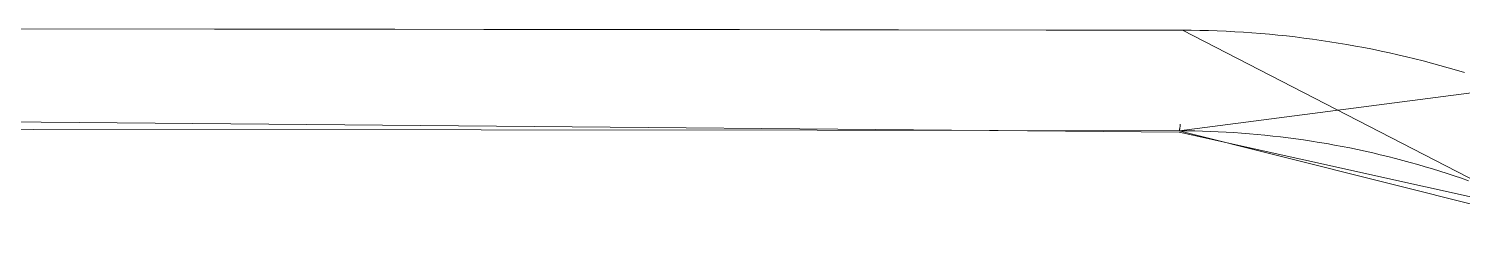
# Model space of a CAD drawing. Header units: millimetres. Extents: x 521 to 148073, y -17811 to 32040.
# Drawn here: x 59869.94 to 59908.39, y 10169.49 to 10174.98 of the extents above; entities that cross this region are included whole.
import ezdxf

# ---------------------------------------------------------------- set-up
doc = ezdxf.new("R2010")
doc.units = ezdxf.units.MM
doc.layers.add('Datové rozvody', color=6, linetype='Continuous')
doc.layers.add('PDF_Geometrie', color=7, linetype='Continuous', true_color=0xbdbdbd)

# ---------------------------------------------------------------- blocks, each defined once
blk = doc.blocks.new('projektor')
at = {"layer": 'PDF_Geometrie', "lineweight": 13}
for points in [[(86368.442, 15027.057), (86368.442, 14999.816), (86368.03, 14952.304)], [(86368.1, 14982.186), (86368.113, 14998.35)], [(86370.719, 14977.472), (86370.728, 14989.087)], [(86368.088, 14970.516), (86368.1, 14982.186)], [(86370.688, 14952.216), (86370.689, 14953.958), (86370.693, 14955.773), (86370.699, 14959.629), (86370.702, 14961.671), (86370.703, 14963.774), (86370.705, 14965.944), (86370.709, 14968.178), (86370.711, 14970.45), (86370.714, 14972.766), (86370.716, 14975.122), (86370.719, 14977.472)], [(86368.077, 14961.746), (86368.088, 14970.516)], [(86368.064, 14952.304), (86368.077, 14961.746)], [(86369.583, 14944.857), (86369.648, 14945.07), (86369.709, 14945.285), (86369.77, 14945.5), (86369.83, 14945.718), (86369.887, 14945.936), (86369.942, 14946.155), (86369.995, 14946.374), (86370.047, 14946.595), (86370.097, 14946.816), (86370.145, 14947.037), (86370.19, 14947.26), (86370.235, 14947.483), (86370.276, 14947.706), (86370.315, 14947.929), (86370.353, 14948.152), (86370.389, 14948.376), (86370.423, 14948.601), (86370.454, 14948.825), (86370.484, 14949.05), (86370.512, 14949.274), (86370.538, 14949.5), (86370.562, 14949.726), (86370.583, 14949.951), (86370.602, 14950.177), (86370.621, 14950.404), (86370.636, 14950.629), (86370.649, 14950.856), (86370.661, 14951.082), (86370.67, 14951.309), (86370.678, 14951.536), (86370.684, 14951.763), (86370.687, 14951.989), (86370.688, 14952.216), (86366.556, 14944.201)], [(86366.759, 14944.753), (86366.824, 14944.939), (86366.887, 14945.126), (86366.949, 14945.314), (86367.01, 14945.503), (86367.07, 14945.694), (86367.127, 14945.886), (86367.183, 14946.078), (86367.238, 14946.273), (86367.291, 14946.467), (86367.343, 14946.663), (86367.392, 14946.859), (86367.441, 14947.057), (86367.487, 14947.255), (86367.532, 14947.454), (86367.575, 14947.653), (86367.616, 14947.852), (86367.655, 14948.053), (86367.692, 14948.252), (86367.729, 14948.454), (86367.763, 14948.654), (86367.795, 14948.855), (86367.825, 14949.057), (86367.854, 14949.258), (86367.881, 14949.46), (86367.905, 14949.662), (86367.928, 14949.864), (86367.95, 14950.067), (86367.969, 14950.269), (86367.987, 14950.473), (86368.003, 14950.675), (86368.017, 14950.879), (86368.029, 14951.082), (86368.04, 14951.286), (86368.048, 14951.489), (86368.055, 14951.692), (86368.06, 14951.896), (86368.063, 14952.1), (86368.064, 14952.304), (86365.388, 14941.622)], [(86368.03, 14952.304), (86365.894, 14942.699)], [(86368.236, 14952.275), (86368.221, 14952.276), (86368.206, 14952.278), (86368.192, 14952.279), (86368.178, 14952.281), (86368.165, 14952.282), (86368.153, 14952.284), (86368.142, 14952.286), (86368.131, 14952.288), (86368.121, 14952.289), (86368.113, 14952.29), (86368.104, 14952.292), (86368.096, 14952.293), (86368.089, 14952.295), (86368.083, 14952.296), (86368.078, 14952.298), (86368.073, 14952.299), (86368.069, 14952.301), (86368.066, 14952.302), (86368.064, 14952.304), (86369.409, 14941.936)]]:
    blk.add_lwpolyline(points, dxfattribs=at)

msp = doc.modelspace()

# ---------------------------------------------------------------- block references
at = {"layer": 'Datové rozvody', "xscale": 1.027900945623324, "yscale": 1.027900945623324, "zscale": 1.027900945623324, "rotation": 90.00000000000024}
msp.add_blockref('projektor', (75270.286, -78605.574), dxfattribs=at)

doc.saveas('drawing.dxf')
